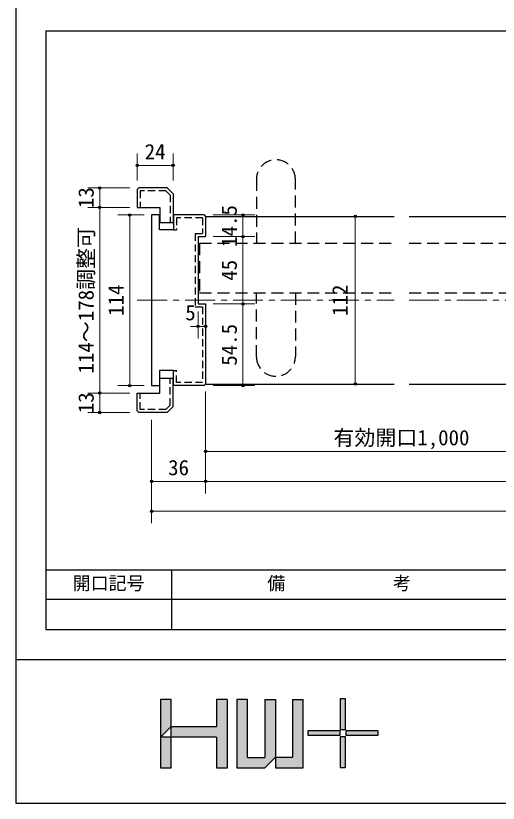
# Model space of a CAD drawing. Units: millimetres at full size; details may follow other scales. Extents: x -800 to 800, y -560 to 560.
# Drawn here: x -800 to -478, y -560 to -34 of the extents above; entities that cross this region are included whole.
import ezdxf
from ezdxf.enums import TextEntityAlignment as Align

# ---------------------------------------------------------------- set-up
doc = ezdxf.new("R2010")
doc.units = ezdxf.units.MM
doc.header["$LTSCALE"] = 4
doc.header["$PDMODE"] = 32
doc.header["$PDSIZE"] = 1.6
for name, pattern in [('CHAIN1', [8, 5, -1, 1, -1]), ('DASHED1', [1.8, 1.2, -0.6]), ('USER9', [3, 2, -1])]:
    doc.linetypes.add(name, pattern=pattern)
doc.layers.add('0-0', color=7, linetype='Continuous', lineweight=25)
doc.layers.add('2-0', color=7, linetype='Continuous', lineweight=25)
doc.styles.add('ＭＳ ゴシック', font='')
doc.styles.get('ＭＳ ゴシック').set_extended_font_data('MS Gothic')

msp = doc.modelspace()

# ---------------------------------------------------------------- linework, layer by layer
at = {"layer": '0-0'}
for p, q in [((-800, 560), (-800, -560)), ((-780, -44), (152, -44)), ((-780, -404), (152, -404)), ((-696, -404), (-696, -444)), ((152, -424), (-780, -424)), ((-800, -464), (800, -464)), ((-703.403, -490.7), (-703.403, -536.41)), ((-696.28, -490.7), (-703.403, -490.7)), ((-658.657, -490.7), (-665.78, -490.7)), ((-665.78, -490.7), (-665.78, -508.805)), ((-645.205, -490.7), (-652.328, -490.7)), ((-652.328, -490.7), (-652.328, -536.41)), ((-645.192, -529.158), (-645.192, -490.7)), ((-633.658, -490.708), (-626.549, -490.708)), ((-633.647, -490.7), (-633.647, -529.345)), ((-626.549, -490.709), (-626.549, -536.41)), ((-615.208, -490.709), (-608.02, -490.709)), ((-615.184, -490.709), (-615.184, -529.313)), ((-608.02, -536.41), (-608.02, -490.709)), ((-703.403, -515.941), (-696.267, -508.805)), ((-696.267, -508.805), (-665.78, -508.805)), ((-665.78, -515.941), (-703.403, -515.941)), ((-652.328, -515.958), (-652.328, -516.358)), ((-645.192, -529.345), (-645.192, -515.731)), ((-645.192, -529.345), (-633.647, -529.345)), ((-633.647, -536.41), (-626.551, -529.313)), ((-626.549, -529.313), (-615.184, -529.313)), ((-652.328, -536.41), (-633.647, -536.41)), ((-626.549, -536.41), (-608.02, -536.41)), ((-800, -560), (800, -560))]:
    msp.add_line(p, q, dxfattribs=at)
for points in [[(-780, -44), (-780, -444), (152, -444)], [(-703.403, -536.41), (-696.267, -536.41), (-696.267, -515.731), (-696.267, -490.7)], [(-665.78, -536.41), (-658.643, -536.41), (-658.643, -515.731), (-658.643, -490.7)], [(-665.78, -515.958), (-665.78, -516.358), (-665.78, -536.41)]]:
    msp.add_lwpolyline(points, dxfattribs=at)
for points in [[(-582.986, -490.01), (-579.826, -490.01), (-579.826, -510.954), (-582.986, -510.954)], [(-604.674, -511.508), (-583.514, -511.508), (-583.514, -514.74), (-604.674, -514.74)], [(-582.986, -515.383), (-579.826, -515.383), (-579.826, -536.328), (-582.986, -536.328)], [(-579.298, -511.508), (-558.138, -511.508), (-558.138, -514.74), (-579.298, -514.74)]]:
    msp.add_lwpolyline(points, close=True, dxfattribs=at)
at = {"layer": '0-0', "color": 134}
for points in [[(-703.403, -490.7), (-696.267, -490.7), (-703.403, -515.941), (-696.267, -508.805)], [(-665.78, -536.41), (-658.643, -536.41), (-658.657, -490.7)], [(-665.78, -536.41), (-658.657, -490.7), (-665.78, -490.7)], [(-645.205, -490.7), (-652.328, -490.7), (-652.328, -536.41)], [(-652.328, -536.41), (-645.192, -529.158), (-645.205, -490.7)], [(-626.551, -529.313), (-626.549, -490.709), (-633.647, -490.708)], [(-626.551, -529.313), (-633.647, -490.708), (-633.647, -529.345)], [(-608.02, -536.41), (-608.02, -490.709), (-615.184, -490.709)], [(-608.02, -536.41), (-615.184, -490.709), (-615.184, -529.313)], [(-582.986, -490.01), (-579.826, -490.01), (-582.986, -510.954), (-579.826, -510.954)], [(-696.267, -508.805), (-665.78, -515.958), (-696.267, -515.941)], [(-665.78, -508.805), (-696.267, -508.805), (-665.85, -515.941)], [(-665.78, -508.805), (-665.85, -515.941), (-665.78, -536.41)], [(-583.514, -511.508), (-604.674, -511.508), (-583.514, -514.74), (-604.674, -514.74)], [(-582.986, -515.383), (-579.826, -515.383), (-582.986, -536.328), (-579.826, -536.328)], [(-579.298, -511.508), (-558.138, -511.508), (-579.298, -514.74), (-558.138, -514.74)], [(-703.403, -515.941), (-703.403, -536.41), (-696.267, -515.941), (-696.267, -536.41)], [(-652.328, -536.41), (-633.647, -529.345), (-645.192, -529.158)], [(-652.328, -536.41), (-633.647, -536.41), (-626.551, -529.313)], [(-652.328, -536.41), (-626.551, -529.313), (-633.647, -529.345)], [(-626.549, -529.313), (-626.549, -536.41), (-608.02, -536.41)], [(-608.02, -536.41), (-615.184, -529.313), (-626.549, -529.313)]]:
    msp.add_solid(points, dxfattribs=at)
at = {"layer": '0-0'}
for points in [[(-703.403, -490.7), (-696.28, -490.7), (-703.403, -515.941), (-696.267, -508.805)], [(-665.78, -536.41), (-658.643, -536.41), (-658.643, -490.7)], [(-665.78, -536.41), (-658.643, -490.7), (-665.78, -508.805)], [(-665.78, -490.7), (-665.78, -508.805), (-658.657, -490.7)], [(-645.205, -490.7), (-652.328, -490.7), (-652.328, -536.41)], [(-652.328, -536.41), (-645.192, -529.158), (-645.205, -490.7)], [(-626.551, -529.313), (-626.549, -490.708), (-633.647, -490.708)], [(-626.551, -529.313), (-633.647, -490.708), (-633.647, -529.345)], [(-608.02, -536.41), (-608.02, -490.709), (-615.208, -490.709)], [(-608.02, -536.41), (-615.208, -490.709), (-615.184, -529.313)], [(-582.986, -510.954), (-579.826, -510.954), (-582.986, -490.01), (-579.826, -490.01)], [(-696.267, -508.805), (-696.267, -515.731), (-665.85, -515.941)], [(-665.78, -508.805), (-696.267, -508.805), (-665.85, -515.941)], [(-665.78, -508.805), (-665.85, -515.941), (-665.78, -536.41)], [(-604.674, -511.508), (-604.674, -514.74), (-583.514, -511.508), (-583.514, -514.74)], [(-582.986, -515.383), (-582.986, -536.328), (-579.826, -515.383), (-579.826, -536.328)], [(-579.298, -511.508), (-579.298, -514.74), (-558.138, -511.508), (-558.138, -514.74)], [(-703.403, -536.41), (-703.403, -515.941), (-696.267, -536.41), (-696.267, -515.731)], [(-652.328, -536.41), (-633.647, -529.345), (-645.192, -529.158)], [(-652.328, -536.41), (-633.647, -536.41), (-626.551, -529.313)], [(-652.328, -536.41), (-626.551, -529.313), (-633.647, -529.345)], [(-626.551, -529.313), (-626.549, -536.41), (-608.02, -536.41)], [(-608.02, -536.41), (-615.184, -529.313), (-626.551, -529.313)]]:
    msp.add_solid(points, dxfattribs=at)
at = {"layer": '2-0', "color": 4, "lineweight": 9}
for p, q in [((-718.856, -125.998), (-718.856, -143.998)), ((-694.856, -125.998), (-694.856, -143.998)), ((-718.856, -133.998), (-694.856, -133.998)), ((-751.856, -148.998), (-723.856, -148.998)), ((-743.856, -161.998), (-743.856, -148.998)), ((-751.856, -161.998), (-723.856, -161.998)), ((-743.856, -285.997), (-743.856, -161.998)), ((-731.856, -166.997), (-714.206, -166.997)), ((-723.856, -280.997), (-723.856, -166.997)), ((-640.206, -166.997), (-668.206, -166.997)), ((-648.206, -181.497), (-648.206, -166.997)), ((-573.206, -279.997), (-573.206, -167.997)), ((-640.206, -181.497), (-668.206, -181.497)), ((-648.206, -226.497), (-648.206, -181.497)), ((-640.206, -226.497), (-668.206, -226.497)), ((-648.206, -280.997), (-648.206, -226.497)), ((-678.206, -249.497), (-678.206, -231.497)), ((-673.206, -249.497), (-673.206, -231.497)), ((-683.206, -241.497), (-673.206, -241.497)), ((-731.856, -280.997), (-714.206, -280.997)), ((-640.206, -280.997), (-668.206, -280.997)), ((-751.856, -285.997), (-723.856, -285.997)), ((-743.856, -298.997), (-743.856, -285.997)), ((-673.206, -332.997), (-673.206, -284.997)), ((-673.206, -352.997), (-673.206, -284.997)), ((-751.856, -298.997), (-723.856, -298.997)), ((-709.206, -352.997), (-709.206, -303.997)), ((-673.206, -324.997), (-411.307, -324.997)), ((-709.206, -344.997), (-673.206, -344.997)), ((-709.206, -372.997), (-709.206, -344.997)), ((-673.206, -344.997), (57.886, -344.997)), ((-709.206, -364.997), (81.886, -364.997))]:
    msp.add_line(p, q, dxfattribs=at)
at = {"layer": '2-0', "linetype": 'USER9'}
for p, q in [((-639.206, -142.882), (-639.206, -185.997)), ((-613.206, -185.997), (-613.206, -143.497)), ((-677.206, -185.997), (-677.206, -218.997)), ((-677.206, -185.997), (-547.257, -185.997)), ((-537.257, -185.997), (-417.56, -185.997)), ((-677.206, -218.997), (-547.257, -218.997)), ((-639.206, -262.113), (-639.206, -218.997)), ((-613.206, -218.997), (-613.206, -261.498)), ((-537.257, -218.997), (-417.56, -218.997))]:
    msp.add_line(p, q, dxfattribs=at)
at = {"layer": '2-0'}
for p, q in [((-717.856, -148.998), (-718.856, -149.998)), ((-718.856, -149.998), (-718.856, -161.998)), ((-698.846, -148.998), (-717.856, -148.998)), ((-698.846, -148.998), (-694.856, -152.988)), ((-694.856, -152.988), (-694.856, -171.998)), ((-718.856, -161.998), (-703.856, -161.998)), ((-703.856, -161.998), (-703.856, -171.998)), ((-709.206, -166.997), (-709.206, -280.997)), ((-704.006, -166.997), (-709.206, -166.997)), ((-674.206, -166.997), (-694.706, -166.997)), ((-694.706, -166.997), (-694.706, -176.997)), ((-674.206, -166.997), (-673.206, -167.997)), ((-673.206, -167.997), (-673.206, -181.497)), ((-673.206, -167.997), (-547.257, -167.997)), ((-537.257, -167.997), (-349.171, -167.997)), ((-703.856, -171.998), (-694.856, -171.998)), ((-678.206, -181.497), (-673.206, -181.497)), ((-678.206, -181.497), (-678.206, -226.497)), ((-678.206, -226.497), (-673.206, -226.497)), ((-673.206, -226.497), (-673.206, -279.997)), ((-694.706, -280.997), (-694.706, -270.997)), ((-703.856, -275.997), (-694.856, -275.997)), ((-703.856, -285.997), (-703.856, -275.997)), ((-694.856, -295.007), (-694.856, -275.997)), ((-709.206, -280.997), (-704.006, -280.997)), ((-674.206, -280.997), (-694.706, -280.997)), ((-673.206, -279.997), (-674.206, -280.997)), ((-673.206, -279.997), (-547.257, -279.997)), ((-537.257, -279.997), (-291.812, -279.997)), ((-718.856, -297.997), (-718.856, -285.997)), ((-718.856, -285.997), (-703.856, -285.997)), ((-717.856, -298.997), (-718.856, -297.997)), ((-698.846, -298.997), (-717.856, -298.997)), ((-694.856, -295.007), (-698.846, -298.997))]:
    msp.add_line(p, q, dxfattribs=at)
at = {"layer": '2-0', "linetype": 'DASHED1'}
for p, q in [((-716.856, -150.998), (-716.856, -161.998)), ((-699.675, -150.998), (-716.856, -150.998)), ((-692.706, -168.997), (-692.706, -176.997)), ((-675.206, -168.997), (-692.706, -168.997)), ((-675.206, -168.997), (-675.206, -179.497)), ((-694.706, -176.997), (-692.706, -176.997)), ((-680.206, -179.497), (-675.206, -179.497)), ((-694.706, -270.997), (-692.706, -270.997)), ((-692.706, -278.997), (-692.706, -270.997)), ((-696.856, -294.179), (-696.856, -275.997)), ((-675.206, -278.997), (-692.706, -278.997))]:
    msp.add_line(p, q, dxfattribs=at)
at = {"layer": '2-0', "color": 4, "linetype": 'CHAIN1', "lineweight": 9}
for p, q in [((-718.856, -224), (-547.257, -224)), ((-537.257, -224), (-109.963, -224))]:
    msp.add_line(p, q, dxfattribs=at)
at = {"layer": '2-0', "linetype": 'DASHED1'}
for points in [[(-699.675, -150.998), (-696.856, -153.816), (-696.856, -171.998)], [(-680.206, -179.497), (-680.206, -228.497), (-675.206, -228.497), (-675.206, -278.997)], [(-696.856, -294.179), (-699.675, -296.997), (-716.856, -296.997), (-716.856, -285.997)]]:
    msp.add_lwpolyline(points, dxfattribs=at)
at = {"layer": '2-0'}
for points in [[(-694.706, -176.997), (-704.006, -176.997), (-704.006, -166.997)], [(-694.706, -270.997), (-704.006, -270.997), (-704.006, -280.997)]]:
    msp.add_lwpolyline(points, dxfattribs=at)
at = {"layer": '2-0', "linetype": 'USER9'}
for centre, start, end in [((-626.206, -143.19), 358.64478, 178.64478), ((-626.206, -261.805), 181.35522, 1.35522)]:
    msp.add_arc(centre, 13.004, start, end, dxfattribs=at)
at = {"layer": '2-0', "color": 4}
for p in [(-718.856, -133.998), (-694.856, -133.998), (-743.856, -148.998), (-743.856, -161.998), (-723.856, -166.997), (-648.206, -166.997), (-573.206, -167.997), (-648.206, -181.497), (-648.206, -226.497), (-678.206, -241.497), (-673.206, -241.497), (-723.856, -280.997), (-648.206, -280.997), (-573.206, -279.997), (-743.856, -285.997), (-743.856, -298.997), (-673.206, -324.997), (-709.206, -344.997), (-673.206, -344.997), (-709.206, -364.997)]:
    msp.add_point(p, dxfattribs=at)

# ---------------------------------------------------------------- texts
at = {"layer": '0-0', "style": 'ＭＳ ゴシック'}
for s, p in [('開口記号', (-762, -420.08)), ('備\u3000\u3000\u3000\u3000\u3000\u3000考', (-632, -420.08))]:
    msp.add_text(s, height=8.798, dxfattribs=at).set_placement(p, align=Align.BOTTOM_LEFT)
at = {"layer": '2-0', "style": 'ＭＳ ゴシック'}
for s, p in [('24', (-713.856, -132.998)), ('5', (-686.745, -240.497)), ('有効開口1,000', (-587.757, -323.997)), ('36', (-698.206, -343.997))]:
    msp.add_text(s, height=10.26, dxfattribs=at).set_placement(p, align=Align.BOTTOM_LEFT)
for s, p in [('13', (-744.856, -162.498)), ('14.5', (-649.206, -188.376)), ('114～178調整可', (-744.856, -272.997)), ('45', (-649.206, -210.997)), ('114', (-724.856, -234.497)), ('112', (-575.206, -234.497)), ('54.5', (-649.206, -267.747)), ('13', (-744.856, -299.497))]:
    msp.add_text(s, height=10.26, rotation=90, dxfattribs=at).set_placement(p, align=Align.BOTTOM_LEFT)

doc.saveas('drawing.dxf')
